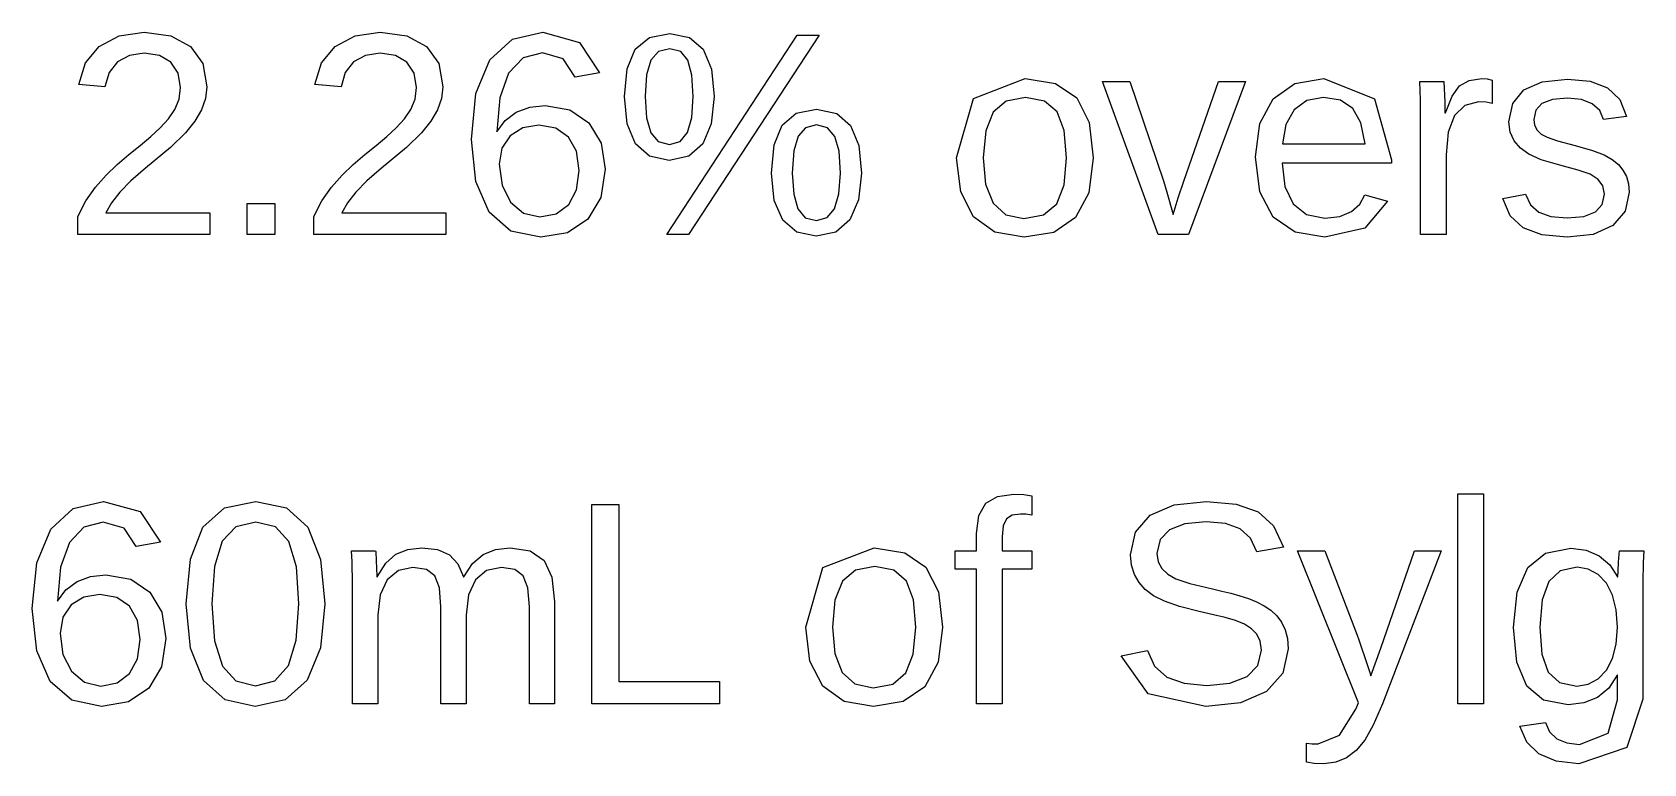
# Model space of a CAD drawing. Extents: x -16 to 132, y -40 to 113.
# Drawn here: x 37.84 to 53.63, y -19.71 to -12.54 of the extents above; entities that cross this region are included whole.
import ezdxf

# ---------------------------------------------------------------- set-up
doc = ezdxf.new("R2010")
doc.units = 0

msp = doc.modelspace()

# ---------------------------------------------------------------- linework, layer by layer
for p, q in [((38.4927, -12.6776), (38.6884, -12.5736)), ((38.6884, -12.5736), (38.933, -12.5389)), ((38.933, -12.5389), (39.1943, -12.5738)), ((39.1943, -12.5738), (39.3872, -12.6783)), ((40.8061, -12.6776), (41.0018, -12.5736)), ((41.0018, -12.5736), (41.2464, -12.5389)), ((41.2464, -12.5389), (41.5077, -12.5738)), ((41.5077, -12.5738), (41.7007, -12.6783)), ((42.3218, -12.8108), (42.542, -12.6069)), ((42.542, -12.6069), (42.8391, -12.5389)), ((42.8391, -12.5389), (43.1997, -12.6384)), ((43.7466, -12.7061), (43.8847, -12.5901)), ((43.8847, -12.5901), (44.0851, -12.5514)), ((44.0546, -14.5222), (45.3333, -12.5681)), ((44.0851, -12.5514), (44.2772, -12.5902)), ((45.551, -12.5681), (44.2695, -14.5222)), ((44.2772, -12.5902), (44.4124, -12.7067)), ((45.3333, -12.5681), (45.551, -12.5681)), ((38.3572, -12.8402), (38.4927, -12.6776)), ((38.7875, -12.7659), (38.6702, -12.8309)), ((38.933, -12.7442), (38.7875, -12.7659)), ((39.0824, -12.7664), (38.933, -12.7442)), ((39.1951, -12.8329), (39.0824, -12.7664)), ((39.3872, -12.6783), (39.5063, -12.847)), ((40.6707, -12.8402), (40.8061, -12.6776)), ((41.101, -12.7659), (40.9836, -12.8309)), ((41.2464, -12.7442), (41.101, -12.7659)), ((41.3959, -12.7664), (41.2464, -12.7442)), ((41.5086, -12.8329), (41.3959, -12.7664)), ((41.7007, -12.6783), (41.8197, -12.847)), ((42.6469, -12.7912), (42.5056, -12.9404)), ((42.8363, -12.7414), (42.6469, -12.7912)), ((43.0409, -12.8011), (42.8363, -12.7414)), ((43.1997, -12.6384), (43.3967, -12.937)), ((43.6666, -12.8994), (43.7466, -12.7061)), ((43.9734, -12.7288), (43.8992, -12.8114)), ((44.0851, -12.7012), (43.9734, -12.7288)), ((44.1919, -12.7293), (44.0851, -12.7012)), ((44.2626, -12.8135), (44.1919, -12.7293)), ((44.4124, -12.7067), (44.4925, -12.9002)), ((38.2936, -13.0507), (38.3572, -12.8402)), ((38.5882, -12.9351), (38.5488, -13.0743)), ((38.6702, -12.8309), (38.5882, -12.9351)), ((39.2659, -12.9397), (39.1951, -12.8329)), ((39.2894, -13.0826), (39.2659, -12.9397)), ((39.5063, -12.847), (39.546, -13.0743)), ((40.6071, -13.0507), (40.6707, -12.8402)), ((40.9016, -12.9351), (40.8623, -13.0743)), ((40.9836, -12.8309), (40.9016, -12.9351)), ((41.5793, -12.9397), (41.5086, -12.8329)), ((41.6029, -13.0826), (41.5793, -12.9397)), ((41.8197, -12.847), (41.8595, -13.0743)), ((42.1855, -13.1415), (42.3218, -12.8108)), ((42.5056, -12.9404), (42.4177, -13.184)), ((43.1581, -12.9799), (43.0409, -12.8011)), ((43.3967, -12.937), (43.1581, -12.9799)), ((43.6399, -13.17), (43.6666, -12.8994)), ((43.8992, -12.8114), (43.8576, -12.9562)), ((44.3021, -12.9588), (44.2626, -12.8135)), ((44.4925, -12.9002), (44.5192, -13.17)), ((38.5488, -13.0743), (38.2936, -13.0507)), ((39.2757, -13.1956), (39.2894, -13.0826)), ((39.546, -13.0743), (39.533, -13.1877)), ((40.8623, -13.0743), (40.6071, -13.0507)), ((41.5892, -13.1956), (41.6029, -13.0826)), ((41.8595, -13.0743), (41.8465, -13.1877)), ((43.8576, -12.9562), (43.8438, -13.17)), ((44.3153, -13.17), (44.3021, -12.9588)), ((47.0633, -13.188), (47.5678, -12.9939)), ((47.5678, -12.9939), (47.8663, -13.0412)), ((47.8663, -13.0412), (48.074, -13.1832)), ((48.8734, -14.5222), (48.3283, -13.0216)), ((48.3283, -13.0216), (48.5946, -13.0216)), ((48.5946, -13.0216), (48.9247, -13.9979)), ((49.123, -14.0007), (49.4642, -13.0216)), ((49.7291, -13.0216), (49.1688, -14.5222)), ((49.4642, -13.0216), (49.7291, -13.0216)), ((50.0003, -13.1922), (50.2117, -13.0434)), ((50.2117, -13.0434), (50.4975, -12.9939)), ((50.4975, -12.9939), (50.9937, -13.1932)), ((51.4432, -13.2047), (51.437, -13.0216)), ((51.437, -13.0216), (51.6728, -13.0216)), ((51.6728, -13.0216), (51.6811, -13.2258)), ((51.7535, -13.1658), (51.8267, -13.0646)), ((51.8267, -13.0646), (51.9203, -13.0115)), ((51.9203, -13.0115), (52.0458, -12.9939)), ((52.0458, -12.9939), (52.0961, -12.9973)), ((52.0961, -12.9973), (52.1471, -13.0077)), ((52.1471, -13.0077), (52.1471, -13.2365)), ((52.3474, -13.2374), (52.4571, -13.1055)), ((52.4571, -13.1055), (52.6369, -13.0249)), ((52.6369, -13.0249), (52.8836, -12.998)), ((52.8836, -12.998), (53.1064, -13.0198)), ((53.1064, -13.0198), (53.2782, -13.0854)), ((53.2782, -13.0854), (53.3976, -13.1991)), ((39.2346, -13.2962), (39.2757, -13.1956)), ((39.533, -13.1877), (39.494, -13.3003)), ((41.5481, -13.2962), (41.5892, -13.1956)), ((41.8465, -13.1877), (41.8074, -13.3003)), ((42.1401, -13.5902), (42.1855, -13.1415)), ((42.4177, -13.184), (42.3884, -13.5167)), ((42.7122, -13.2752), (42.8627, -13.2587)), ((42.8627, -13.2587), (43.1052, -13.301)), ((43.6674, -13.438), (43.6399, -13.17)), ((43.8438, -13.17), (43.8576, -13.3785)), ((44.3013, -13.3759), (44.3153, -13.17)), ((44.5192, -13.17), (44.4916, -13.4362)), ((46.8951, -13.7705), (47.0633, -13.188)), ((47.3831, -13.2142), (47.255, -13.3219)), ((47.5719, -13.1783), (47.3831, -13.2142)), ((47.7583, -13.2135), (47.5719, -13.1783)), ((47.8819, -13.3191), (47.7583, -13.2135)), ((48.074, -13.1832), (48.1957, -13.4247)), ((49.8698, -13.4338), (50.0003, -13.1922)), ((50.3306, -13.2086), (50.2056, -13.2997)), ((50.4934, -13.1783), (50.3306, -13.2086)), ((50.6588, -13.2055), (50.4934, -13.1783)), ((50.7804, -13.2872), (50.6588, -13.2055)), ((50.9937, -13.1932), (51.1591, -13.7913)), ((51.4453, -13.3711), (51.4432, -13.2047)), ((51.6811, -13.2258), (51.6838, -13.3281)), ((51.6894, -13.3281), (51.7535, -13.1658)), ((51.877, -13.2561), (51.7768, -13.3565)), ((52.0139, -13.2227), (51.877, -13.2561)), ((52.0888, -13.2262), (52.0139, -13.2227)), ((52.1471, -13.2365), (52.0888, -13.2262)), ((52.3108, -13.4182), (52.3474, -13.2374)), ((52.6339, -13.2379), (52.5736, -13.3024)), ((52.7366, -13.1994), (52.6339, -13.2379)), ((52.8836, -13.1866), (52.7366, -13.1994)), ((53.0207, -13.2), (52.8836, -13.1866)), ((53.127, -13.24), (53.0207, -13.2)), ((53.2003, -13.305), (53.127, -13.24)), ((53.3976, -13.1991), (53.4633, -13.3655)), ((39.0911, -13.4765), (39.1714, -13.3884)), ((39.1714, -13.3884), (39.2346, -13.2962)), ((39.4293, -13.4127), (39.3394, -13.525)), ((39.494, -13.3003), (39.4293, -13.4127)), ((41.4045, -13.4765), (41.4848, -13.3884)), ((41.4848, -13.3884), (41.5481, -13.2962)), ((41.7428, -13.4127), (41.6528, -13.525)), ((41.8074, -13.3003), (41.7428, -13.4127)), ((42.3884, -13.5167), (42.4702, -13.4056)), ((42.4702, -13.4056), (42.5798, -13.3246)), ((42.5798, -13.3246), (42.7122, -13.2752)), ((43.1052, -13.301), (43.2919, -13.4279)), ((43.8576, -13.3785), (43.8992, -13.5243)), ((44.2591, -13.5222), (44.3013, -13.3759)), ((45.1883, -13.4494), (45.3255, -13.3335)), ((45.3255, -13.3335), (45.5247, -13.2948)), ((45.5247, -13.2948), (45.7216, -13.3345)), ((45.7216, -13.3345), (45.8575, -13.4536)), ((47.255, -13.3219), (47.1817, -13.5058)), ((47.9511, -13.5023), (47.8819, -13.3191)), ((48.1957, -13.4247), (48.2363, -13.7705)), ((50.2056, -13.2997), (50.1239, -13.4437)), ((50.8605, -13.4281), (50.7804, -13.2872)), ((51.4453, -14.5222), (51.4453, -13.3711)), ((51.6838, -13.3281), (51.6894, -13.3281)), ((51.7768, -13.3565), (51.7154, -13.5193)), ((52.3236, -13.5205), (52.3108, -13.4182)), ((52.5736, -13.3024), (52.5535, -13.3933)), ((52.5535, -13.3933), (52.5618, -13.4515)), ((53.2386, -13.3933), (53.2003, -13.305)), ((53.4633, -13.3655), (53.2386, -13.3933)), ((38.8921, -13.6485), (38.997, -13.5625)), ((38.997, -13.5625), (39.0911, -13.4765)), ((39.3394, -13.525), (39.1899, -13.6682)), ((41.2055, -13.6485), (41.3104, -13.5625)), ((41.3104, -13.5625), (41.4045, -13.4765)), ((41.6528, -13.525), (41.5034, -13.6682)), ((42.5208, -13.5535), (42.4402, -13.6746)), ((42.6451, -13.477), (42.5208, -13.5535)), ((42.8031, -13.4515), (42.6451, -13.477)), ((42.9684, -13.4803), (42.8031, -13.4515)), ((43.0929, -13.5666), (42.9684, -13.4803)), ((43.1709, -13.706), (43.0929, -13.5666)), ((43.2919, -13.4279), (43.411, -13.6263)), ((43.7501, -13.6346), (43.6674, -13.438)), ((43.8992, -13.5243), (43.9727, -13.6101)), ((44.1868, -13.6096), (44.2591, -13.5222)), ((44.4916, -13.4362), (44.4089, -13.6332)), ((45.1088, -13.6445), (45.1883, -13.4494)), ((45.3423, -13.5583), (45.3002, -13.7036)), ((45.416, -13.4761), (45.3423, -13.5583)), ((45.5247, -13.4487), (45.416, -13.4761)), ((45.6327, -13.4767), (45.5247, -13.4487)), ((45.7043, -13.5604), (45.6327, -13.4767)), ((45.7443, -13.7062), (45.7043, -13.5604)), ((45.8575, -13.4536), (45.9366, -13.6497)), ((47.1817, -13.5058), (47.1572, -13.7705)), ((47.9741, -13.7705), (47.9511, -13.5023)), ((49.8263, -13.7622), (49.8698, -13.4338)), ((50.1239, -13.4437), (50.0912, -13.6332)), ((50.9011, -13.6332), (50.8605, -13.4281)), ((51.7154, -13.5193), (51.6949, -13.74)), ((52.3621, -13.6055), (52.3236, -13.5205)), ((52.5618, -13.4515), (52.5868, -13.4987)), ((52.5868, -13.4987), (52.6281, -13.5372)), ((52.6281, -13.5372), (52.6853, -13.5694)), ((52.6853, -13.5694), (52.7865, -13.6041)), ((38.6695, -13.835), (38.7813, -13.7381)), ((38.7813, -13.7381), (38.8921, -13.6485)), ((39.1899, -13.6682), (38.9469, -13.8731)), ((40.9829, -13.835), (41.0947, -13.7381)), ((41.0947, -13.7381), (41.2055, -13.6485)), ((41.5034, -13.6682), (41.2603, -13.8731)), ((42.1838, -14.0031), (42.1401, -13.5902)), ((42.4402, -13.6746), (42.4133, -13.8343)), ((43.1969, -13.8939), (43.1709, -13.706)), ((43.411, -13.6263), (43.4507, -13.8828)), ((43.8876, -13.7552), (43.7501, -13.6346)), ((43.9727, -13.6101), (44.0823, -13.6387)), ((44.0823, -13.6387), (44.1868, -13.6096)), ((44.4089, -13.6332), (44.2714, -13.7549)), ((45.0822, -13.9203), (45.1088, -13.6445)), ((45.3002, -13.7036), (45.2861, -13.9203)), ((45.7577, -13.9203), (45.7443, -13.7062)), ((45.9366, -13.6497), (45.9629, -13.9203)), ((50.0912, -13.6332), (50.9011, -13.6332)), ((51.6949, -13.74), (51.6949, -14.5222)), ((52.4233, -13.676), (52.3621, -13.6055)), ((52.5043, -13.7351), (52.4233, -13.676)), ((52.6261, -13.789), (52.5043, -13.7351)), ((52.7865, -13.6041), (52.9599, -13.6498)), ((52.9599, -13.6498), (53.1305, -13.6979)), ((53.1305, -13.6979), (53.2456, -13.7421)), ((53.2456, -13.7421), (53.3238, -13.7866)), ((38.5598, -13.9414), (38.6695, -13.835)), ((38.9469, -13.8731), (38.8037, -13.9971)), ((40.8732, -13.9414), (40.9829, -13.835)), ((41.2603, -13.8731), (41.1171, -13.9971)), ((42.4133, -13.8343), (42.4413, -14.0399)), ((43.1713, -14.0834), (43.1969, -13.8939)), ((43.4507, -13.8828), (43.4088, -14.1595)), ((44.0795, -13.7955), (43.8876, -13.7552)), ((44.2714, -13.7549), (44.0795, -13.7955)), ((46.9371, -14.1045), (46.8951, -13.7705)), ((47.1572, -13.7705), (47.1814, -14.0303)), ((47.95, -14.0364), (47.9741, -13.7705)), ((48.2363, -13.7705), (48.1929, -14.1141)), ((49.8698, -14.1051), (49.8263, -13.7622)), ((51.1591, -13.8246), (50.0884, -13.8246)), ((50.0884, -13.8246), (50.1151, -14.0531)), ((51.1591, -13.7913), (51.1591, -13.8246)), ((52.8101, -13.844), (52.6261, -13.789)), ((52.989, -13.8911), (52.8101, -13.844)), ((53.1062, -13.932), (52.989, -13.8911)), ((53.3238, -13.7866), (53.3836, -13.8357)), ((53.3836, -13.8357), (53.4285, -13.891)), ((53.4285, -13.891), (53.4619, -13.9543)), ((38.4552, -14.0597), (38.5598, -13.9414)), ((38.8037, -13.9971), (38.6931, -14.1082)), ((40.7686, -14.0597), (40.8732, -13.9414)), ((41.1171, -13.9971), (41.0065, -14.1082)), ((42.3149, -14.3045), (42.1838, -14.0031)), ((42.4413, -14.0399), (42.525, -14.2046)), ((45.1098, -14.1892), (45.0822, -13.9203)), ((45.2861, -13.9203), (45.2998, -14.1267)), ((45.7435, -14.125), (45.7577, -13.9203)), ((45.9629, -13.9203), (45.9348, -14.1839)), ((47.1814, -14.0303), (47.2536, -14.2164)), ((47.8778, -14.2212), (47.95, -14.0364)), ((48.9247, -13.9979), (48.9576, -14.1078)), ((49.0689, -14.1644), (49.123, -14.0007)), ((50.1151, -14.0531), (50.1952, -14.2226)), ((53.1859, -13.9827), (53.1062, -13.932)), ((53.2317, -14.0465), (53.1859, -13.9827)), ((53.247, -14.1269), (53.2317, -14.0465)), ((53.4619, -13.9543), (53.4827, -14.0262)), ((53.4827, -14.0262), (53.4897, -14.1075)), ((38.2825, -14.3461), (38.3611, -14.1933)), ((38.3611, -14.1933), (38.4552, -14.0597)), ((38.6119, -14.211), (38.5572, -14.31)), ((38.6931, -14.1082), (38.6119, -14.211)), ((40.596, -14.3461), (40.6745, -14.1933)), ((40.6745, -14.1933), (40.7686, -14.0597)), ((40.9254, -14.211), (40.8706, -14.31)), ((41.0065, -14.1082), (40.9254, -14.211)), ((42.525, -14.2046), (42.6524, -14.3128)), ((43.0943, -14.2275), (43.1713, -14.0834)), ((43.4088, -14.1595), (43.2829, -14.371)), ((45.1925, -14.3828), (45.1098, -14.1892)), ((45.2998, -14.1267), (45.3409, -14.2719)), ((45.7008, -14.2705), (45.7435, -14.125)), ((45.9348, -14.1839), (45.8506, -14.3786)), ((47.063, -14.3495), (46.9371, -14.1045)), ((47.2536, -14.2164), (47.3776, -14.3282)), ((48.1929, -14.1141), (48.0629, -14.3571)), ((48.9576, -14.1078), (49.0204, -14.3266)), ((49.0204, -14.3266), (49.0689, -14.1644)), ((50.0003, -14.3516), (49.8698, -14.1051)), ((50.8493, -14.2237), (50.8997, -14.1325)), ((51.1189, -14.1949), (50.8987, -14.4612)), ((50.8997, -14.1325), (51.1189, -14.1949)), ((52.2512, -14.1699), (52.4717, -14.1269)), ((52.3235, -14.3396), (52.2512, -14.1699)), ((52.4717, -14.1269), (52.5206, -14.2314)), ((53.2249, -14.2289), (53.247, -14.1269)), ((53.4897, -14.1075), (53.4496, -14.2954)), ((38.2825, -14.5222), (38.2825, -14.3461)), ((38.5572, -14.31), (39.5765, -14.31)), ((39.5765, -14.31), (39.5765, -14.5222)), ((39.9418, -14.5222), (39.9418, -14.2184)), ((39.9418, -14.2184), (40.2122, -14.2184)), ((40.2122, -14.2184), (40.2122, -14.5222)), ((40.596, -14.5222), (40.596, -14.3461)), ((40.8706, -14.31), (41.89, -14.31)), ((41.89, -14.31), (41.89, -14.5222)), ((42.5285, -14.4885), (42.3149, -14.3045)), ((42.6524, -14.3128), (42.8114, -14.3488)), ((42.8114, -14.3488), (42.9723, -14.3185)), ((42.9723, -14.3185), (43.0943, -14.2275)), ((43.2829, -14.371), (43.0832, -14.5052)), ((45.3409, -14.2719), (45.4136, -14.3577)), ((45.4136, -14.3577), (45.5219, -14.3863)), ((45.5219, -14.3863), (45.6277, -14.3573)), ((45.6277, -14.3573), (45.7008, -14.2705)), ((47.271, -14.4998), (47.063, -14.3495)), ((47.3776, -14.3282), (47.5567, -14.3655)), ((47.5567, -14.3655), (47.7493, -14.3294)), ((47.7493, -14.3294), (47.8778, -14.2212)), ((48.0629, -14.3571), (47.8504, -14.5017)), ((50.2141, -14.5003), (50.0003, -14.3516)), ((50.1952, -14.2226), (50.3266, -14.3277)), ((50.3266, -14.3277), (50.5072, -14.3627)), ((50.5072, -14.3627), (50.6534, -14.3464)), ((50.6534, -14.3464), (50.7673, -14.2975)), ((50.7673, -14.2975), (50.8493, -14.2237)), ((52.4488, -14.4577), (52.3235, -14.3396)), ((52.5206, -14.2314), (52.6034, -14.3038)), ((52.6034, -14.3038), (52.7227, -14.3459)), ((52.7227, -14.3459), (52.8808, -14.3599)), ((52.8808, -14.3599), (53.0453, -14.3454)), ((53.0453, -14.3454), (53.1589, -14.3017)), ((53.1589, -14.3017), (53.2249, -14.2289)), ((53.4496, -14.2954), (53.3295, -14.4348)), ((39.5765, -14.5222), (38.2825, -14.5222)), ((40.2122, -14.5222), (39.9418, -14.5222)), ((41.89, -14.5222), (40.596, -14.5222)), ((42.8197, -14.5499), (42.5285, -14.4885)), ((43.0832, -14.5052), (42.8197, -14.5499)), ((44.2695, -14.5222), (44.0546, -14.5222)), ((45.3293, -14.4998), (45.1925, -14.3828)), ((45.5191, -14.5388), (45.3293, -14.4998)), ((45.7116, -14.4988), (45.5191, -14.5388)), ((45.8506, -14.3786), (45.7116, -14.4988)), ((47.5595, -14.5499), (47.271, -14.4998)), ((47.8504, -14.5017), (47.5595, -14.5499)), ((49.1688, -14.5222), (48.8734, -14.5222)), ((50.5072, -14.5499), (50.2141, -14.5003)), ((50.8987, -14.4612), (50.5072, -14.5499)), ((51.6949, -14.5222), (51.4453, -14.5222)), ((52.6327, -14.5269), (52.4488, -14.4577)), ((52.8808, -14.5499), (52.6327, -14.5269)), ((53.1372, -14.5211), (52.8808, -14.5499)), ((53.3295, -14.4348), (53.1372, -14.5211)), ((38.0173, -17.4125), (38.2375, -17.2086)), ((38.2375, -17.2086), (38.5346, -17.1406)), ((38.5346, -17.1406), (38.8952, -17.2401)), ((39.5094, -17.3916), (39.7215, -17.2034)), ((39.7215, -17.2034), (40.0289, -17.1406)), ((40.0289, -17.1406), (40.3289, -17.2041)), ((40.3289, -17.2041), (40.5385, -17.3944)), ((43.3206, -19.1239), (43.3206, -17.1698)), ((43.3206, -17.1698), (43.5855, -17.1698)), ((43.5855, -17.1698), (43.5855, -18.9075)), ((47.1145, -17.2776), (47.1821, -17.1587)), ((47.1821, -17.1587), (47.2962, -17.091)), ((47.2962, -17.091), (47.4581, -17.0685)), ((47.4581, -17.0685), (47.5541, -17.0727)), ((47.5541, -17.0727), (47.6342, -17.0852)), ((47.6342, -17.0852), (47.6342, -17.2752)), ((48.7949, -17.2766), (49.0284, -17.1746)), ((49.0284, -17.1746), (49.3448, -17.1406)), ((49.3448, -17.1406), (49.6385, -17.1661)), ((49.6385, -17.1661), (49.8538, -17.2426)), ((51.8109, -19.1239), (51.8109, -17.0657)), ((51.8109, -17.0657), (52.0606, -17.0657)), ((52.0606, -17.0657), (52.0606, -19.1239)), ((38.5318, -17.3431), (38.3424, -17.3929)), ((38.7364, -17.4028), (38.5318, -17.3431)), ((38.8952, -17.2401), (39.0922, -17.5387)), ((40.0289, -17.3431), (39.831, -17.3899)), ((40.2218, -17.3906), (40.0289, -17.3431)), ((47.0919, -17.4541), (47.1145, -17.2776)), ((47.3846, -17.3126), (47.3523, -17.3809)), ((47.4408, -17.2762), (47.3846, -17.3126)), ((47.5233, -17.2641), (47.4408, -17.2762)), ((47.5753, -17.2668), (47.5233, -17.2641)), ((47.6342, -17.2752), (47.5753, -17.2668)), ((48.6508, -17.4412), (48.7949, -17.2766)), ((49.1354, -17.3598), (48.9842, -17.418)), ((49.3421, -17.3403), (49.1354, -17.3598)), ((49.5324, -17.3578), (49.3421, -17.3403)), ((49.6763, -17.4104), (49.5324, -17.3578)), ((49.8538, -17.2426), (50.0036, -17.3804)), ((37.8811, -17.7432), (38.0173, -17.4125)), ((38.3424, -17.3929), (38.2011, -17.5421)), ((38.8536, -17.5816), (38.7364, -17.4028)), ((39.3862, -17.7058), (39.5094, -17.3916)), ((39.698, -17.5304), (39.6226, -17.7779)), ((39.831, -17.3899), (39.698, -17.5304)), ((40.3513, -17.5331), (40.2218, -17.3906)), ((40.4246, -17.7814), (40.3513, -17.5331)), ((40.5385, -17.3944), (40.6618, -17.7092)), ((47.0919, -17.6233), (47.0919, -17.4541)), ((47.3523, -17.3809), (47.3416, -17.4887)), ((47.3416, -17.4887), (47.3416, -17.6233)), ((48.6028, -17.6635), (48.6508, -17.4412)), ((48.8916, -17.5148), (48.8608, -17.6496)), ((48.9842, -17.418), (48.8916, -17.5148)), ((49.7775, -17.5018), (49.6763, -17.4104)), ((49.84, -17.6358), (49.7775, -17.5018)), ((50.0036, -17.3804), (50.1007, -17.59)), ((38.2011, -17.5421), (38.1132, -17.7857)), ((39.0922, -17.5387), (38.8536, -17.5816)), ((40.9717, -17.7325), (40.9655, -17.6233)), ((40.9655, -17.6233), (41.2013, -17.6233)), ((41.2013, -17.6233), (41.2027, -17.6361)), ((41.2027, -17.6361), (41.2041, -17.6607)), ((41.2041, -17.6607), (41.2056, -17.6935)), ((41.3029, -17.7446), (41.401, -17.658)), ((41.401, -17.658), (41.5164, -17.6111)), ((41.5164, -17.6111), (41.6548, -17.5956)), ((41.6548, -17.5956), (41.8075, -17.6125)), ((41.8075, -17.6125), (41.9245, -17.6635)), ((41.9245, -17.6635), (42.0086, -17.7516)), ((42.1525, -17.7498), (42.2546, -17.6621)), ((42.2546, -17.6621), (42.3765, -17.6122)), ((42.3765, -17.6122), (42.5216, -17.5956)), ((42.5216, -17.5956), (42.718, -17.6264)), ((42.718, -17.6264), (42.8524, -17.719)), ((45.5856, -17.7897), (46.0901, -17.5956)), ((46.0901, -17.5956), (46.3886, -17.6429)), ((46.3886, -17.6429), (46.5963, -17.7849)), ((46.8811, -17.8049), (46.8811, -17.6233)), ((46.8811, -17.6233), (47.0919, -17.6233)), ((47.3416, -17.6233), (47.6342, -17.6233)), ((47.6342, -17.6233), (47.6342, -17.8049)), ((48.612, -17.7668), (48.6028, -17.6635)), ((48.8608, -17.6496), (48.8727, -17.732)), ((50.1007, -17.59), (49.84, -17.6358)), ((50.8345, -19.1169), (50.2395, -17.6233)), ((50.2395, -17.6233), (50.5058, -17.6233)), ((50.5058, -17.6233), (50.822, -18.4526)), ((51.055, -18.5788), (51.3837, -17.6233)), ((51.6472, -17.6233), (51.0702, -19.1239)), ((51.3837, -17.6233), (51.6472, -17.6233)), ((52.4945, -17.789), (52.6701, -17.647)), ((52.6701, -17.647), (52.9182, -17.5997)), ((52.9182, -17.5997), (53.0671, -17.6179)), ((53.0671, -17.6179), (53.1949, -17.6725)), ((53.1949, -17.6725), (53.2987, -17.7607)), ((53.3842, -17.7356), (53.3897, -17.6562)), ((53.3897, -17.6562), (53.3953, -17.6233)), ((53.3953, -17.6233), (53.6324, -17.6233)), ((53.6324, -17.6233), (53.6262, -17.7384)), ((37.8356, -18.1919), (37.8811, -17.7432)), ((38.1132, -17.7857), (38.0839, -18.1184)), ((39.3451, -18.1461), (39.3862, -17.7058)), ((39.6226, -17.7779), (39.5975, -18.1461)), ((40.4491, -18.1461), (40.4246, -17.7814)), ((40.6618, -17.7092), (40.7029, -18.1461)), ((40.9738, -17.9437), (40.9717, -17.7325)), ((41.2056, -17.6935), (41.2075, -17.7308)), ((41.2075, -17.7308), (41.2098, -17.7878)), ((41.2098, -17.7878), (41.2124, -17.8798)), ((41.2165, -17.8798), (41.3029, -17.7446)), ((41.4246, -17.8188), (41.315, -17.9104)), ((41.5674, -17.7883), (41.4246, -17.8188)), ((41.6988, -17.8091), (41.5674, -17.7883)), ((41.7824, -17.8715), (41.6988, -17.8091)), ((42.0086, -17.7516), (42.0625, -17.8798)), ((42.0667, -17.8798), (42.1525, -17.7498)), ((42.2888, -17.8187), (42.1797, -17.9097)), ((42.4342, -17.7883), (42.2888, -17.8187)), ((42.5656, -17.8091), (42.4342, -17.7883)), ((42.6492, -17.8715), (42.5656, -17.8091)), ((42.8524, -17.719), (42.9299, -17.8819)), ((45.4174, -18.3722), (45.5856, -17.7897)), ((45.9054, -17.8159), (45.7773, -17.9236)), ((46.0942, -17.78), (45.9054, -17.8159)), ((46.2806, -17.8152), (46.0942, -17.78)), ((46.4042, -17.9208), (46.2806, -17.8152)), ((46.5963, -17.7849), (46.718, -18.0264)), ((47.0919, -17.8049), (46.8811, -17.8049)), ((47.0919, -19.1239), (47.0919, -17.8049)), ((47.6342, -17.8049), (47.3416, -17.8049)), ((47.3416, -17.8049), (47.3416, -19.1239)), ((48.6396, -17.8577), (48.612, -17.7668)), ((48.8727, -17.732), (48.9086, -17.7987)), ((48.9086, -17.7987), (48.967, -17.8531)), ((52.39, -18.0305), (52.4945, -17.789)), ((52.8138, -17.8202), (52.7005, -17.9242)), ((52.9792, -17.7855), (52.8138, -17.8202)), ((53.0883, -17.8031), (52.9792, -17.7855)), ((53.1852, -17.8556), (53.0883, -17.8031)), ((53.2987, -17.7607), (53.3759, -17.8798)), ((53.3786, -17.8798), (53.38, -17.823)), ((53.38, -17.823), (53.3842, -17.7356)), ((53.6262, -17.7384), (53.6241, -17.9339)), ((38.0839, -18.1184), (38.1657, -18.0073)), ((38.1657, -18.0073), (38.2753, -17.9263)), ((38.2753, -17.9263), (38.4077, -17.8769)), ((38.4077, -17.8769), (38.5582, -17.8604)), ((38.5582, -17.8604), (38.8007, -17.9027)), ((38.8007, -17.9027), (38.9874, -18.0296)), ((40.9738, -19.1239), (40.9738, -17.9437)), ((41.2124, -17.8798), (41.2165, -17.8798)), ((41.315, -17.9104), (41.2453, -18.0574)), ((41.8271, -17.9884), (41.7824, -17.8715)), ((41.842, -18.1725), (41.8271, -17.9884)), ((42.0625, -17.8798), (42.0667, -17.8798)), ((42.1797, -17.9097), (42.1116, -18.0565)), ((42.6939, -17.9884), (42.6492, -17.8715)), ((42.7088, -18.1725), (42.6939, -17.9884)), ((42.9299, -17.8819), (42.9557, -18.1239)), ((45.7773, -17.9236), (45.704, -18.1075)), ((46.4734, -18.104), (46.4042, -17.9208)), ((48.6845, -17.9369), (48.6396, -17.8577)), ((48.7457, -18.0054), (48.6845, -17.9369)), ((48.8277, -18.0655), (48.7457, -18.0054)), ((48.967, -17.8531), (49.0466, -17.8986)), ((49.0466, -17.8986), (49.1815, -17.9442)), ((49.1815, -17.9442), (49.4059, -17.9991)), ((49.4059, -17.9991), (49.4958, -18.0201)), ((52.7005, -17.9242), (52.6349, -18.1059)), ((53.2658, -17.9412), (53.1852, -17.8556)), ((53.3259, -18.0581), (53.2658, -17.9412)), ((53.3759, -17.8798), (53.3786, -17.8798)), ((53.6241, -17.9339), (53.6241, -19.0809)), ((38.2163, -18.1552), (38.1357, -18.2763)), ((38.3406, -18.0787), (38.2163, -18.1552)), ((38.4986, -18.0532), (38.3406, -18.0787)), ((38.664, -18.082), (38.4986, -18.0532)), ((38.7884, -18.1683), (38.664, -18.082)), ((38.9874, -18.0296), (39.1065, -18.228)), ((39.3874, -18.5795), (39.3451, -18.1461)), ((39.5975, -18.1461), (39.623, -18.5064)), ((40.4234, -18.5012), (40.4491, -18.1461)), ((40.7029, -18.1461), (40.6597, -18.5778)), ((41.2453, -18.0574), (41.2221, -18.2543)), ((42.1116, -18.0565), (42.0889, -18.2543)), ((42.9557, -18.1239), (42.9557, -19.1239)), ((45.704, -18.1075), (45.6796, -18.3722)), ((46.4964, -18.3722), (46.4734, -18.104)), ((46.718, -18.0264), (46.7586, -18.3722)), ((48.935, -18.1198), (48.8277, -18.0655)), ((49.0829, -18.1711), (48.935, -18.1198)), ((49.4958, -18.0201), (49.5854, -18.0414)), ((49.5854, -18.0414), (49.673, -18.065)), ((49.673, -18.065), (49.7567, -18.0927)), ((49.7567, -18.0927), (49.836, -18.1252)), ((49.836, -18.1252), (49.91, -18.1628)), ((49.91, -18.1628), (49.9767, -18.2075)), ((52.3551, -18.3763), (52.39, -18.0305)), ((52.6349, -18.1059), (52.6131, -18.3736)), ((53.3634, -18.2032), (53.3259, -18.0581)), ((37.8793, -18.6048), (37.8356, -18.1919)), ((38.1357, -18.2763), (38.1089, -18.436)), ((38.8665, -18.3077), (38.7884, -18.1683)), ((38.8925, -18.4956), (38.8665, -18.3077)), ((39.1065, -18.228), (39.1462, -18.4845)), ((41.2221, -18.2543), (41.2221, -19.1239)), ((41.842, -19.1239), (41.842, -18.1725)), ((42.0889, -18.2543), (42.0889, -19.1239)), ((42.7088, -19.1239), (42.7088, -18.1725)), ((49.2866, -18.2224), (49.0829, -18.1711)), ((49.4138, -18.2519), (49.2866, -18.2224)), ((49.5293, -18.2793), (49.4138, -18.2519)), ((49.6312, -18.3088), (49.5293, -18.2793)), ((49.7179, -18.3445), (49.6312, -18.3088)), ((49.9767, -18.2075), (50.0341, -18.2613)), ((50.0341, -18.2613), (50.0811, -18.3247)), ((53.3759, -18.3736), (53.3634, -18.2032)), ((38.1089, -18.436), (38.1368, -18.6416)), ((45.4594, -18.7062), (45.4174, -18.3722)), ((45.6796, -18.3722), (45.7036, -18.632)), ((46.4723, -18.6381), (46.4964, -18.3722)), ((46.7586, -18.3722), (46.7152, -18.7158)), ((49.7881, -18.3885), (49.7179, -18.3445)), ((49.8407, -18.4429), (49.7881, -18.3885)), ((49.8734, -18.5116), (49.8407, -18.4429)), ((50.0811, -18.3247), (50.1166, -18.3986)), ((50.1166, -18.3986), (50.139, -18.4845)), ((50.822, -18.4526), (50.8386, -18.4991)), ((52.3875, -18.7165), (52.3551, -18.3763)), ((52.6131, -18.3736), (52.6335, -18.6381)), ((53.3634, -18.5402), (53.3759, -18.3736)), ((38.0104, -18.9062), (37.8793, -18.6048)), ((38.8668, -18.6851), (38.8925, -18.4956)), ((39.1462, -18.4845), (39.1043, -18.7612)), ((39.5143, -18.8951), (39.3874, -18.5795)), ((39.623, -18.5064), (39.6994, -18.755)), ((40.3465, -18.7508), (40.4234, -18.5012)), ((40.6597, -18.5778), (40.5302, -18.8937)), ((45.7036, -18.632), (45.7759, -18.8181)), ((46.4, -18.8229), (46.4723, -18.6381)), ((48.5113, -18.6551), (48.7679, -18.6038)), ((48.7679, -18.6038), (48.8372, -18.7565)), ((49.8495, -18.7482), (49.8843, -18.5983)), ((49.8843, -18.5983), (49.8734, -18.5116)), ((50.1465, -18.5844), (50.0936, -18.8243)), ((50.139, -18.4845), (50.1465, -18.5844)), ((50.8386, -18.4991), (50.8591, -18.5578)), ((50.8591, -18.5578), (50.901, -18.6801)), ((50.9579, -18.8521), (51.055, -18.5788)), ((52.6335, -18.6381), (52.6949, -18.816)), ((53.3259, -18.6822), (53.3634, -18.5402)), ((38.1368, -18.6416), (38.2205, -18.8063)), ((38.7898, -18.8292), (38.8668, -18.6851)), ((39.1043, -18.7612), (38.9784, -18.9727)), ((39.6994, -18.755), (39.8314, -18.8996)), ((40.2143, -18.8985), (40.3465, -18.7508)), ((45.5852, -18.9512), (45.4594, -18.7062)), ((46.7152, -18.7158), (46.5852, -18.9588)), ((48.7751, -19.0275), (48.5113, -18.6551)), ((48.8372, -18.7565), (48.9565, -18.8625)), ((49.7449, -18.8569), (49.8495, -18.7482)), ((50.901, -18.6801), (50.9416, -18.8)), ((52.4848, -18.9519), (52.3875, -18.7165)), ((53.1845, -18.8812), (53.2656, -18.7967)), ((53.2656, -18.7967), (53.3259, -18.6822)), ((38.224, -19.0902), (38.0104, -18.9062)), ((38.2205, -18.8063), (38.3479, -18.9145)), ((38.3479, -18.9145), (38.5069, -18.9505)), ((38.5069, -18.9505), (38.6678, -18.9202)), ((38.6678, -18.9202), (38.7898, -18.8292)), ((39.7254, -19.0875), (39.5143, -18.8951)), ((39.8314, -18.8996), (40.0233, -18.9478)), ((40.0233, -18.9478), (40.2143, -18.8985)), ((40.5302, -18.8937), (40.3164, -19.0871)), ((43.5855, -18.9075), (44.573, -18.9075)), ((44.573, -18.9075), (44.573, -19.1239)), ((45.7933, -19.1015), (45.5852, -18.9512)), ((45.7759, -18.8181), (45.8999, -18.9299)), ((45.8999, -18.9299), (46.079, -18.9672)), ((46.079, -18.9672), (46.2716, -18.9311)), ((46.2716, -18.9311), (46.4, -18.8229)), ((48.9565, -18.8625), (49.1267, -18.9243)), ((49.1267, -18.9243), (49.349, -18.945)), ((49.349, -18.945), (49.5763, -18.9229)), ((49.5763, -18.9229), (49.7449, -18.8569)), ((50.0936, -18.8243), (49.9349, -19.0032)), ((50.9416, -18.8), (50.9579, -18.8521)), ((52.651, -19.0892), (52.4848, -18.9519)), ((52.6949, -18.816), (52.8058, -18.9169)), ((52.8058, -18.9169), (52.9751, -18.9505)), ((52.9751, -18.9505), (53.0863, -18.9332)), ((53.0863, -18.9332), (53.1845, -18.8812)), ((53.3731, -18.8451), (53.2892, -18.9715)), ((53.3759, -18.8451), (53.3731, -18.8451)), ((53.3759, -19.0864), (53.3759, -18.8451)), ((38.5152, -19.1516), (38.224, -19.0902)), ((38.7787, -19.1069), (38.5152, -19.1516)), ((38.9784, -18.9727), (38.7787, -19.1069)), ((40.0205, -19.1516), (39.7254, -19.0875)), ((40.3164, -19.0871), (40.0205, -19.1516)), ((46.0817, -19.1516), (45.7933, -19.1015)), ((46.3727, -19.1034), (46.0817, -19.1516)), ((46.5852, -18.9588), (46.3727, -19.1034)), ((49.3393, -19.1516), (48.7751, -19.0275)), ((49.9349, -19.0032), (49.6803, -19.1145)), ((52.8905, -19.135), (52.651, -19.0892)), ((53.1789, -19.0622), (53.0451, -19.1168)), ((53.2892, -18.9715), (53.1789, -19.0622)), ((53.2826, -19.4141), (53.3759, -19.0864)), ((53.6241, -19.0809), (53.4671, -19.5552)), ((41.2221, -19.1239), (40.9738, -19.1239)), ((42.0889, -19.1239), (41.842, -19.1239)), ((42.9557, -19.1239), (42.7088, -19.1239)), ((44.573, -19.1239), (43.3206, -19.1239)), ((47.3416, -19.1239), (47.0919, -19.1239)), ((49.6803, -19.1145), (49.3393, -19.1516)), ((50.6507, -19.4335), (50.8109, -19.1766)), ((50.8109, -19.1766), (50.8345, -19.1169)), ((51.0702, -19.1239), (50.9804, -19.3331)), ((52.0606, -19.1239), (51.8109, -19.1239)), ((53.0451, -19.1168), (52.8905, -19.135)), ((50.9804, -19.3331), (50.8969, -19.481)), ((52.4175, -19.343), (52.6686, -19.3069)), ((52.4851, -19.5002), (52.4175, -19.343)), ((52.6686, -19.3069), (52.7086, -19.399)), ((52.7086, -19.399), (52.7788, -19.4671)), ((53.0028, -19.5233), (53.2826, -19.4141)), ((50.3255, -19.6981), (50.3255, -19.5108)), ((50.3255, -19.5108), (50.3809, -19.5171)), ((50.3809, -19.5171), (50.442, -19.5192)), ((50.442, -19.5192), (50.6507, -19.4335)), ((50.8121, -19.5833), (50.7186, -19.6558)), ((50.8969, -19.481), (50.8121, -19.5833)), ((52.6048, -19.6169), (52.4851, -19.5002)), ((52.7788, -19.4671), (52.8774, -19.5093)), ((52.8774, -19.5093), (53.0028, -19.5233)), ((53.4671, -19.5552), (52.9959, -19.7133)), ((50.4031, -19.7095), (50.3255, -19.6981)), ((50.4974, -19.7133), (50.4031, -19.7095)), ((50.6145, -19.6989), (50.4974, -19.7133)), ((50.7186, -19.6558), (50.6145, -19.6989)), ((52.7753, -19.6892), (52.6048, -19.6169)), ((52.9959, -19.7133), (52.7753, -19.6892))]:
    msp.add_line(p, q)

doc.saveas('drawing.dxf')
